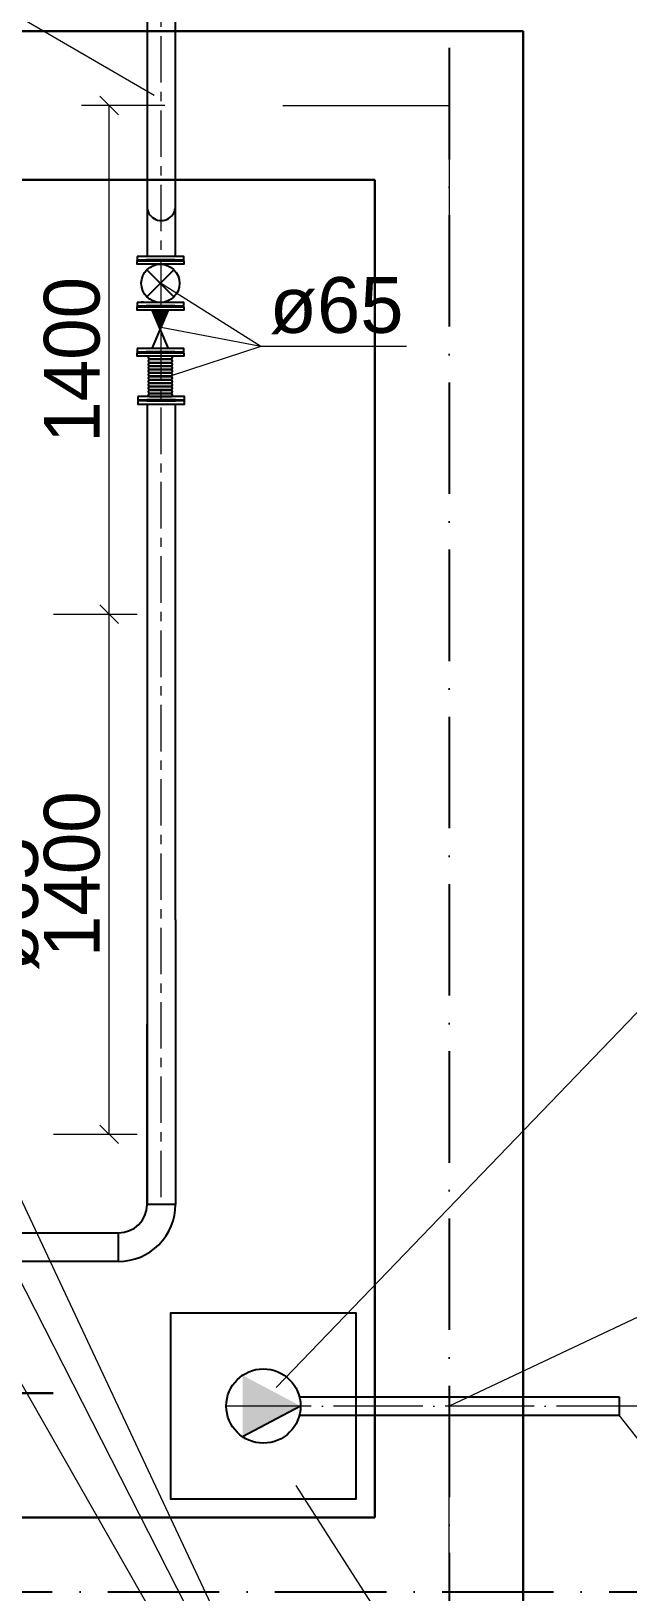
# Model space of a CAD drawing. Header units: millimetres. Extents: x 50754 to 359209, y -241195 to 23895.
# Drawn here: x 147019 to 150233, y -217018 to -208618 of the extents above; entities that cross this region are included whole.
import ezdxf

# ---------------------------------------------------------------- set-up
doc = ezdxf.new("R2010")
doc.units = ezdxf.units.MM
for name, pattern in [('ACAD_ISO04W100', [30, 24, -3, 0, -3]), ('ACAD_ISO10W100', [18, 12, -3, 0, -3]), ('CENTER', [2, 1.25, -0.25, 0.25, -0.25])]:
    doc.linetypes.add(name, pattern=pattern)
for name, color, linetype, lineweight in [('-K1-', 84, 'Continuous', 60), ('33', 7, 'Continuous', 35), ('SEZ', 8, 'Continuous', 20), ('аракясмя', 130, 'Continuous', 20), ('размер', 250, 'Continuous', 5), ('стены', 7, 'Continuous', 30)]:
    doc.layers.add(name, color=color, linetype=linetype, lineweight=lineweight)
doc.styles.add('arial', font='arial.ttf', dxfattribs={"height": 300})
doc.dimstyles.new('ISO-25', dxfattribs={"dimtxt": 300, "dimasz": 100, "dimexe": 100, "dimexo": 300, "dimgap": 50, "dimtad": 1, "dimtxsty": 'Standard', "dimblk": 'OBLIQUE', "dimcen": 2.5, "dimadec": 0, "dimazin": 0, "dimtfac": 1, "dimtmove": 0, "dimatfit": 3, "dimfxl": 1.25, "dimarcsym": 0})
doc.dimstyles.get("Standard").update_dxf_attribs({"dimtxt": 300, "dimasz": 100, "dimexe": 150, "dimexo": 300, "dimgap": 50, "dimtad": 1, "dimdec": 0, "dimlfac": 0.5, "dimzin": 0, "dimdsep": 46, "dimtxsty": 'Standard', "dimblk": 'OBLIQUE', "dimcen": 50, "dimadec": 0, "dimazin": 0, "dimtfac": 1, "dimtdec": 0, "dimtofl": 0, "dimtmove": 0, "dimatfit": 3, "dimfxl": 1, "dimtolj": 1, "dimtzin": 0, "dimlwd": 9, "dimlwe": 9, "dimarcsym": 0})

# ---------------------------------------------------------------- blocks, each defined once
blk = doc.blocks.new('_Oblique')
at = {"color": 0, "linetype": 'ByBlock', "lineweight": -2}
blk.add_line((-0.5, -0.5), (0.5, 0.5), dxfattribs=at)
blk = doc.blocks.new('*D73')
at = {"color": 0, "linetype": 'Continuous', "lineweight": 9, "ltscale": 15, "transparency": 16777216}
for p, q in [((141269.8, -207077.4), (141269.8, -206627.4)), ((149270, -207077.4), (149270, -206627.4)), ((141269.8, -206777.4), (149270, -206777.4))]:
    blk.add_line(p, q, dxfattribs=at)
at = {"layer": 'Defpoints', "color": 0, "lineweight": 30, "ltscale": 15, "transparency": 16777216}
for p in [(149270, -206777.4), (141269.8, -207715.9), (149270, -212197.3)]:
    blk.add_point(p, dxfattribs=at)
at = {"color": 0, "lineweight": 9, "ltscale": 15, "transparency": 16777216, "xscale": 100, "yscale": 100, "zscale": 100, "rotation": 180}
blk.add_blockref('_Oblique', (141269.8, -206777.4), dxfattribs=at)
at = {"color": 0, "lineweight": 9, "ltscale": 15, "transparency": 16777216, "xscale": 100, "yscale": 100, "zscale": 100}
blk.add_blockref('_Oblique', (149270, -206777.4), dxfattribs=at)
at = {"color": 0, "ltscale": 15, "transparency": 16777216, "insert": (143878, -206577.4), "char_height": 300, "attachment_point": 5}
blk.add_mtext('\\A1;4000', dxfattribs=at)
blk = doc.blocks.new('*D74')
at = {"color": 0, "linetype": 'Continuous', "lineweight": 9, "ltscale": 15, "transparency": 16777216}
for p, q in [((147139.4, -211755.8), (147589.4, -211755.8)), ((147439.4, -214555.8), (147439.4, -211755.8)), ((147139.4, -214555.8), (147589.4, -214555.8))]:
    blk.add_line(p, q, dxfattribs=at)
at = {"layer": 'Defpoints', "color": 0, "lineweight": 30, "ltscale": 15, "transparency": 16777216}
for p in [(146030.9, -211755.8), (147439.4, -211755.8), (146030.9, -214555.8)]:
    blk.add_point(p, dxfattribs=at)
at = {"color": 0, "lineweight": 9, "ltscale": 15, "transparency": 16777216, "xscale": 100, "yscale": 100, "zscale": 100}
for p, rotation in [((147439.4, -211755.8), 90), ((147439.4, -214555.8), 270)]:
    blk.add_blockref('_Oblique', p, dxfattribs=dict(at, rotation=rotation))
at = {"color": 0, "ltscale": 15, "transparency": 16777216, "insert": (147239.4, -213155.8), "char_height": 300, "attachment_point": 5, "rotation": 90}
blk.add_mtext('\\A1;1400', dxfattribs=at)
blk = doc.blocks.new('*D75')
at = {"color": 0, "lineweight": -2, "ltscale": 15, "transparency": 16777216}
for p, q in [((146696, -208318.4), (146696, -208163.5)), ((147719.6, -208318.4), (147719.6, -208163.5)), ((147719.6, -208263.5), (146696, -208263.5))]:
    blk.add_line(p, q, dxfattribs=at)
at = {"layer": 'Defpoints', "color": 0, "lineweight": 30, "ltscale": 15, "transparency": 16777216}
for p in [(146696, -208263.5), (146696, -208618.4), (147719.6, -208618.4)]:
    blk.add_point(p, dxfattribs=at)
at = {"color": 0, "lineweight": -2, "ltscale": 15, "transparency": 16777216, "xscale": 100, "yscale": 100, "zscale": 100, "rotation": 180}
blk.add_blockref('_Oblique', (146696, -208263.5), dxfattribs=at)
at = {"color": 0, "lineweight": -2, "ltscale": 15, "transparency": 16777216, "xscale": 100, "yscale": 100, "zscale": 100}
blk.add_blockref('_Oblique', (147719.6, -208263.5), dxfattribs=at)
at = {"color": 0, "ltscale": 15, "transparency": 16777216, "insert": (147207.8, -208063.5), "char_height": 300, "attachment_point": 5}
blk.add_mtext('{\\Ftxt|c238;500}', dxfattribs=at)
blk = doc.blocks.new('*D82')
at = {"color": 0, "linetype": 'Continuous', "lineweight": 9, "ltscale": 15, "transparency": 16777216}
for p, q in [((147739.4, -209018.5), (147289.4, -209018.5)), ((147439.4, -211755.8), (147439.4, -209018.5)), ((147439.4, -211755.8), (147589.4, -211755.8))]:
    blk.add_line(p, q, dxfattribs=at)
at = {"layer": 'Defpoints', "color": 0, "lineweight": 30, "ltscale": 15, "transparency": 16777216}
for p in [(147439.4, -209018.5), (148500.2, -209018.5), (147264.3, -211755.8)]:
    blk.add_point(p, dxfattribs=at)
at = {"color": 0, "lineweight": 9, "ltscale": 15, "transparency": 16777216, "xscale": 100, "yscale": 100, "zscale": 100}
for p, rotation in [((147439.4, -209018.5), 90), ((147439.4, -211755.8), 270)]:
    blk.add_blockref('_Oblique', p, dxfattribs=dict(at, rotation=rotation))
at = {"color": 0, "ltscale": 15, "transparency": 16777216, "insert": (147239.4, -210387.2), "char_height": 300, "attachment_point": 5, "rotation": 90}
blk.add_mtext('\\A1;1400', dxfattribs=at)

msp = doc.modelspace()

# ---------------------------------------------------------------- hatches: boundary and pattern name
at = {"ltscale": 15}
h = msp.add_hatch(color=256, dxfattribs=at)
h.dxf.hatch_style = 1
h.paths.add_polyline_path([(147671.052, -210120.021), (147715.077, -210120.021), (147715.077, -210223.082)])
h.paths.add_polyline_path([(147715.077, -210120.021), (147759.102, -210120.021), (147715.077, -210223.082)])
msp.add_hatch(color=256).paths.add_polyline_path([(148469.841, -216018.356), (148157.444, -215852.927), (148157.444, -216183.786)])

# ---------------------------------------------------------------- linework, layer by layer
at = {"layer": '-K1-', "color": 0, "lineweight": 13}
msp.add_lwpolyline([(148444.707, -216446.641), (150329.446, -219389.164)], dxfattribs=at)
at = {"color": 7, "linetype": 'ACAD_ISO10W100', "lineweight": 25, "ltscale": 50}
for p, q in [((149270.052, -206008.077), (149269.99, -217981.264)), ((136630.914, -217018.165), (151615.315, -217018.203))]:
    msp.add_line(p, q, dxfattribs=at)
at = {"linetype": 'CENTER', "lineweight": 9, "ltscale": 200}
msp.add_line((147719.529, -214894.423), (147719.65, -207053.228), dxfattribs=at)
at = {"color": 7, "lineweight": 13, "ltscale": 15}
for p, q in [((145662.244, -207789.433), (147680.723, -208962.284)), ((152293.468, -214594.581), (149269.99, -216018.356))]:
    msp.add_line(p, q, dxfattribs=at)
for p, q in [((147642.202, -209902.378), (147787.952, -210048.128)), ((147787.952, -209902.378), (147642.202, -210048.128)), ((147613.144, -210075.39), (147624.668, -210075.39)), ((148469.841, -216018.356), (148157.444, -216183.786)), ((148469.841, -215968.356), (150186.739, -215968.356)), ((148469.841, -216068.356), (150186.739, -216068.356))]:
    msp.add_line(p, q)
at = {"lineweight": 15}
for p, q in [((148256.458, -210315.488), (147715.077, -209975.253)), ((148256.458, -210315.488), (147719.601, -210212.491)), ((148256.458, -210315.488), (147773.511, -210473.978)), ((149040.398, -210315.488), (148256.458, -210315.488)), ((151058.617, -213094.492), (148338.505, -215919.298))]:
    msp.add_line(p, q, dxfattribs=at)
at = {"ltscale": 500}
for p, q in [((147759.102, -210326.143), (147671.052, -210120.021)), ((147671.052, -210326.143), (147759.102, -210120.021))]:
    msp.add_line(p, q, dxfattribs=at)
at = {"ltscale": 15}
for p, q in [((147796.131, -214933.306), (147642.914, -214933.306)), ((147489.695, -215239.741), (147489.695, -215086.523)), ((150186.739, -215968.356), (150186.739, -216068.356))]:
    msp.add_line(p, q, dxfattribs=at)
at = {"lineweight": 15, "ltscale": 2}
msp.add_line((151755.437, -218055.185), (150186.739, -216068.356), dxfattribs=at)
at = {"ltscale": 15}
for points in [[(147796.016, -209830.484), (147795.929, -207202.605), (147643.129, -207202.605), (147643.032, -209830.484)], [(147643.002, -210626.216), (147642.843, -214937.967)], [(147796.135, -213400.852), (147796.043, -210626.216)], [(147642.917, -213400.852), (147642.914, -214933.306)], [(147796.135, -213400.852), (147796.131, -214933.306)], [(147489.696, -215239.741), (146924.019, -215239.74)]]:
    msp.add_lwpolyline(points, dxfattribs=at)
for points in [[(147589.793, -209830.484), (147589.793, -209849.253), (147840.361, -209849.253), (147840.361, -209830.484)], [(147840.361, -209853.424), (147840.361, -209872.192), (147589.793, -209872.192), (147589.793, -209853.424)], [(147637.918, -209849.253), (147637.918, -209853.424), (147792.237, -209853.424), (147792.237, -209849.253)], [(147589.793, -210078.313), (147589.793, -210097.082), (147840.361, -210097.082), (147840.361, -210078.313)], [(147840.361, -210101.253), (147840.361, -210120.021), (147589.793, -210120.021), (147589.793, -210101.253)], [(147637.918, -210097.082), (147637.918, -210101.253), (147792.237, -210101.253), (147792.237, -210097.082)], [(147589.793, -210326.143), (147589.793, -210344.911), (147840.361, -210344.911), (147840.361, -210326.143)], [(147840.361, -210349.082), (147840.361, -210367.851), (147589.793, -210367.851), (147589.793, -210349.082)], [(147637.918, -210344.911), (147637.918, -210349.082), (147792.237, -210349.082), (147792.237, -210344.911)], [(147594.306, -210584.508), (147594.306, -210603.276), (147844.873, -210603.276), (147844.873, -210584.508)], [(147594.306, -210607.447), (147594.306, -210626.216), (147844.873, -210626.216), (147844.873, -210607.447)], [(147642.43, -210603.276), (147642.43, -210607.447), (147796.749, -210607.447), (147796.749, -210603.276)]]:
    msp.add_lwpolyline(points, close=True)
for points in [[(147773.511, -210367.851), (147656.644, -210367.851)], [(147656.644, -210382.259), (147773.511, -210382.259)], [(147773.511, -210386.194), (147656.644, -210386.194)], [(147656.644, -210400.603), (147773.511, -210400.603)], [(147773.511, -210404.538), (147656.644, -210404.538)], [(147656.644, -210418.947), (147773.511, -210418.947)], [(147773.511, -210422.882), (147656.644, -210422.882)], [(147656.644, -210437.29), (147773.511, -210437.29)], [(147773.511, -210441.226), (147656.644, -210441.226)], [(147656.644, -210455.634), (147773.511, -210455.634)], [(147773.511, -210459.569), (147656.644, -210459.569)], [(147656.644, -210473.978), (147773.511, -210473.978)], [(147773.511, -210477.913), (147656.644, -210477.913)], [(147656.644, -210492.322), (147773.511, -210492.322)], [(147773.511, -210496.257), (147656.644, -210496.257)], [(147656.644, -210510.665), (147773.511, -210510.665)], [(147773.511, -210514.601), (147656.644, -210514.601)], [(147656.644, -210529.009), (147773.511, -210529.009)], [(147773.511, -210532.945), (147656.644, -210532.945)], [(147656.644, -210547.353), (147773.511, -210547.353)], [(147773.511, -210551.288), (147656.644, -210551.288)], [(147656.644, -210565.697), (147773.511, -210565.697)], [(147773.511, -210570.099), (147656.644, -210570.099)], [(147656.644, -210584.508), (147773.511, -210584.508)]]:
    msp.add_lwpolyline(points)
msp.add_lwpolyline([(146924.77, -215086.523), (147489.696, -215086.523, 0.41421331), (147642.914, -214933.306), (147642.918, -213963.644)], format="xyb", dxfattribs=at)
at = {"color": 0, "lineweight": 25}
msp.add_lwpolyline([(147769.841, -216068.356), (147769.841, -216518.356), (148769.841, -216518.356), (148769.841, -215518.356), (147769.841, -215518.356), (147769.841, -216068.356)], dxfattribs=at)
for centre, radius in [((147715.077, -209975.253), 103.061), ((148269.841, -216018.356), 200)]:
    msp.add_circle(centre, radius)
at = {"color": 7, "ltscale": 15}
msp.add_arc((147719.608, -209560.622), 76.578, 179.9991643, 359.9991643, dxfattribs=at)
for centre, start, end in [((147656.644, -210375.055), 90, 270), ((147656.644, -210393.399), 90, 270), ((147656.644, -210411.742), 90, 270), ((147773.511, -210375.055), 270, 90), ((147773.511, -210393.399), 270, 90), ((147773.511, -210411.742), 270, 90), ((147656.644, -210430.086), 90, 270), ((147656.644, -210448.43), 90, 270), ((147656.644, -210466.774), 90, 270), ((147656.644, -210485.117), 90, 270), ((147656.644, -210503.461), 90, 270), ((147773.511, -210430.086), 270, 90), ((147773.511, -210448.43), 270, 90), ((147773.511, -210466.774), 270, 90), ((147773.511, -210485.117), 270, 90), ((147773.511, -210503.461), 270, 90), ((147656.644, -210521.805), 90, 270), ((147656.644, -210540.149), 90, 270), ((147656.644, -210558.493), 90, 270), ((147656.644, -210577.304), 90, 270), ((147773.511, -210521.805), 270, 90), ((147773.511, -210540.149), 270, 90), ((147773.511, -210558.493), 270, 90), ((147773.511, -210577.304), 270, 90)]:
    msp.add_arc(centre, 7.204, start, end)
at = {"ltscale": 15}
msp.add_arc((147489.696, -214933.306), 306.435, 269.9998146, 359.9999282, dxfattribs=at)
at = {"layer": '33', "lineweight": 13}
for q in [(145947.988, -212741.535), (146009.551, -213479.939), (145947.988, -214114.704)]:
    msp.add_line((149578.344, -220473.056), q, dxfattribs=at)
at = {"layer": 'SEZ', "linetype": 'ACAD_ISO04W100', "ltscale": 20}
msp.add_line((150328.153, -216018.356), (148069.841, -216018.356), dxfattribs=at)
at = {"layer": 'аракясмя', "color": 0}
for p, q in [((148375.316, -209018.512), (149269.841, -209018.512)), ((149269.841, -209018.512), (149269.841, -209983.736)), ((149269.841, -216993.202), (149269.841, -216027.978))]:
    msp.add_line(p, q, dxfattribs=at)
at = {"layer": 'размер', "color": 7, "lineweight": 30}
for p, q in [((149669.841, -208618.356), (140869.667, -208618.356)), ((149669.841, -217418.356), (149669.841, -208618.356)), ((148869.841, -209418.356), (141669.667, -209418.356)), ((148869.841, -216618.356), (148869.841, -209418.356)), ((141669.667, -216618.356), (148869.841, -216618.356))]:
    msp.add_line(p, q, dxfattribs=at)
at = {"layer": 'стены', "color": 0, "lineweight": 30}
msp.add_line((146428.158, -215948.462), (147137.176, -215948.462), dxfattribs=at)

# ---------------------------------------------------------------- texts
at = {"lineweight": 15, "insert": (149024.456, -209941.928), "char_height": 300, "width": 4618.06385, "attachment_point": 3, "style": 'arial'}
msp.add_mtext('ø65', dxfattribs=at)
at = {"lineweight": 5, "insert": (146754.886, -213677.078), "char_height": 300, "width": 834.80084, "attachment_point": 1, "rotation": 90, "style": 'arial'}
msp.add_mtext('ø{\\fArial|b0|i0|c238|p34;65}', dxfattribs=at)

# ---------------------------------------------------------------- dimensions: what is measured, and where the dimension line sits
at = {"ltscale": 15}
dim = msp.add_linear_dim(base=(149269.99, -206777.413), p1=(141269.841, -207715.895), p2=(149269.99, -212197.349), dimstyle='Standard', override={"dimfxl": 300, "dimfxlon": 1}, dxfattribs=at)
dim.commit()
dim.dimension.update_dxf_attribs({"geometry": '*D73', "text_midpoint": (143878.014, -206777.413), "dimtype": 160})
dim = msp.add_linear_dim(base=(146695.955, -208263.498), p1=(147719.626, -208618.356), p2=(146695.955, -208618.356), text='{\\Ftxt|c238;500}', dimstyle='ISO-25', dxfattribs=at)
dim.commit()
dim.dimension.update_dxf_attribs({"geometry": '*D75', "text_midpoint": (147207.791, -208063.498)})
dim = msp.add_linear_dim(base=(147439.382, -209018.512), p1=(147264.27, -211755.806), p2=(148500.203, -209018.512), angle=90, text='1400', dimstyle='Standard', override={"dimfxl": 300, "dimfxlon": 1}, dxfattribs=at)
dim.commit()
dim.dimension.update_dxf_attribs({"geometry": '*D82', "text_midpoint": (147239.382, -210387.159)})
dim = msp.add_linear_dim(base=(147439.382, -211755.806), p1=(146030.886, -214555.806), p2=(146030.886, -211755.806), angle=270, dimstyle='Standard', override={"dimfxl": 300, "dimfxlon": 1}, dxfattribs=at)
dim.commit()
dim.dimension.update_dxf_attribs({"geometry": '*D74', "text_midpoint": (147239.382, -213155.806)})

doc.saveas('drawing.dxf')
